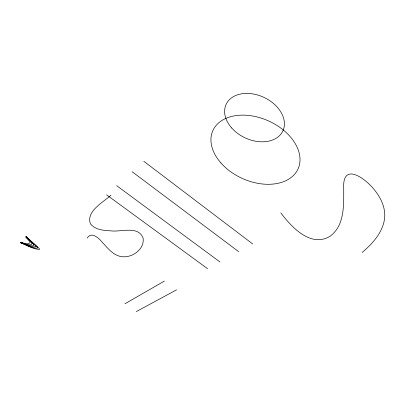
<?xml version="1.0" encoding="UTF-8"?>
<svg xmlns="http://www.w3.org/2000/svg" width="405" height="405" viewBox="0 0 405 405"><rect width="100%" height="100%" fill="white"/><g stroke="black" fill="none" stroke-linecap="round" stroke-linejoin="round"><path stroke-width="0.61" d="M87.212 238.034C91.727 230.835 99.291 238.666 102.743 242.818C108.059 248.498 113.435 255.535 121.677 256.669C131.995 258.127 144.722 249.369 143.107 238.16C138.338 225.236 120.898 232.303 110.762 230.845C103.67 230.501 95.21 229.873 90.457 223.884C85.657 211.359 103.553 202.054 110.95 195.225M362.151 252.472C371.937 244.094 381.525 233.913 384.203 220.877C386.421 209.947 381.718 198.951 374.939 190.552C366.54 179.223 341.967 160.638 343.718 188.862C343.688 205.254 344.776 225.727 329.791 236.444C310.503 247.754 291.357 226.886 280.817 212.863M124.942 303.785L164.334 281.105M136.288 311.587L176.6 289.828M20.761 242.155L24.862 243.486L27.515 243.82A8.915 3.964 31.9 0 0 28.785 243.628L30.324 242.317L28.401 239.993A64.41 30.907 30.8 0 1 26.553 237.988L25.773 237.107M20.655 242.256C30.269 246.387 37.382 246.194 25.879 237.001M20.554 242.362C25.616 245.071 41.599 249.728 29.038 239.922A84.093 41.401 30.8 0 1 25.986 236.895M20.452 242.463C25.333 244.159 30.451 247.485 35.731 246.827L35.189 245.445L26.092 236.788M20.351 242.565C25.92 244.498 31.585 248.548 37.614 248.118L37.721 247.718L37.017 246.751L26.198 236.682M20.25 242.666C26.538 244.979 32.764 249.166 39.523 249.429L39.558 248.969L38.515 247.738L30.653 240.778A79.512 39.002 30.9 0 1 26.305 236.576M106.571 194.83L207.608 268.707M116.716 185.698L219.935 261.939M132.187 171.771L238.666 251.657M143.815 161.296L252.7 243.952M231.69 127.97A31.337 22.321 25.2 0 0 282.655 131.387A31.337 22.321 25.2 0 0 249.181 93.489A31.337 22.321 25.2 0 0 231.69 127.97M220.943 162.977A46.702 31.605 24.1 0 0 297.103 170.758A46.702 31.605 24.1 0 0 248.381 115.425A46.702 31.605 24.1 0 0 220.943 162.977"/></g></svg>
